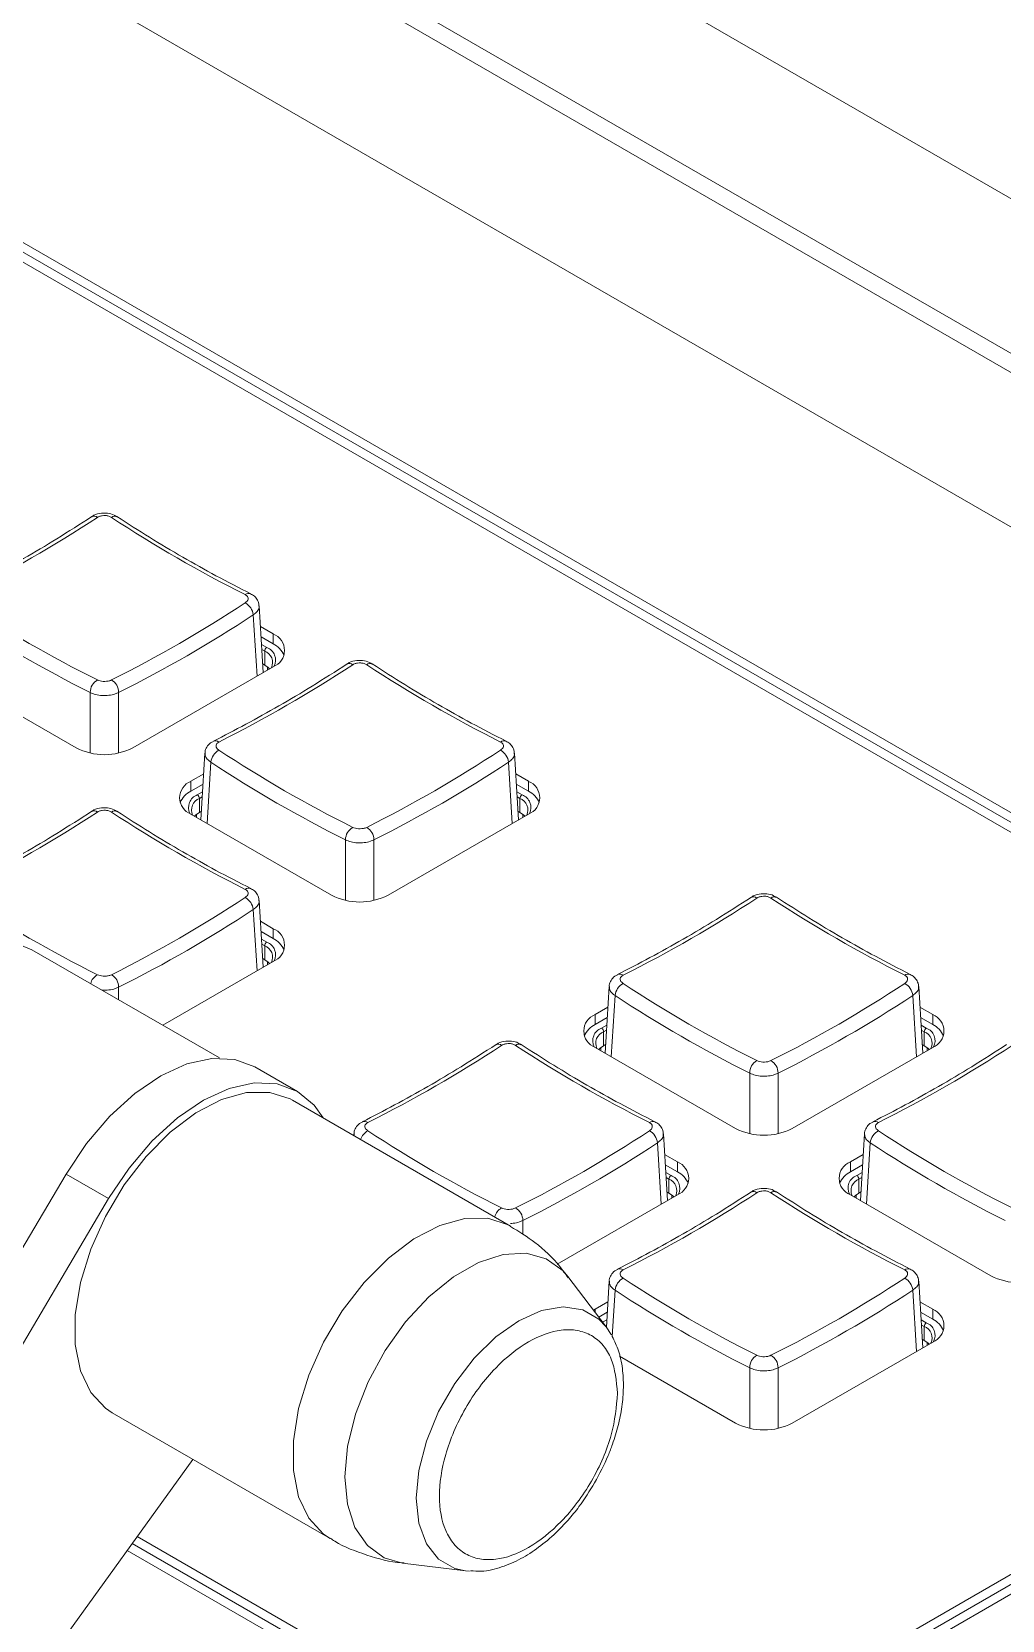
# Model space of a CAD drawing. Header units: millimetres. Extents: x 69 to 580, y 43 to 425.
# Drawn here: x 478.32 to 502.52, y 330.34 to 369.94 of the extents above; entities that cross this region are included whole.
import ezdxf

# ---------------------------------------------------------------- set-up
doc = ezdxf.new("R2010")
doc.units = ezdxf.units.MM

msp = doc.modelspace()

# ---------------------------------------------------------------- linework, layer by layer
at = {"color": 7, "linetype": 'Continuous', "lineweight": 15}
for p, q in [((416.5439, 415.535), (558.9552, 333.3227)), ((557.1971, 330.4798), (414.7858, 412.6921)), ((414.747, 412.243), (557.1583, 330.0307)), ((555.4002, 327.1878), (412.9889, 409.4001)), ((549.2342, 323.6282), (406.8229, 405.8405)), ((549.2342, 323.3832), (406.8229, 405.5955)), ((455.6309, 377.1744), (518.7579, 340.732)), ((484.0926, 353.9683), (483.9921, 355.6305)), ((484.3416, 354.9285), (484.0234, 355.1122)), ((484.3416, 354.6835), (484.3416, 354.9285)), ((484.3416, 354.6835), (484.0388, 354.8583)), ((484.1295, 354.1528), (484.1295, 354.4998)), ((475.927, 354.1121), (479.4272, 352.0915)), ((480.8414, 352.0915), (484.3416, 354.1121)), ((484.1295, 354.1528), (484.0797, 354.1815)), ((482.6405, 351.9567), (482.54, 350.2945)), ((490.4566, 350.2945), (490.356, 351.9566)), ((482.6092, 351.4383), (482.291, 351.2547)), ((490.7056, 351.2547), (490.3874, 351.4383)), ((482.291, 351.0097), (482.291, 351.2547)), ((482.5938, 351.1845), (482.291, 351.0097)), ((490.7056, 351.0097), (490.4027, 351.1845)), ((490.7056, 351.0097), (490.7056, 351.2547)), ((482.5031, 350.479), (482.5031, 350.826)), ((490.4934, 350.479), (490.4934, 350.826)), ((482.291, 350.4382), (485.7912, 348.4176)), ((482.5529, 350.5077), (482.5031, 350.479)), ((487.2054, 348.4176), (490.7056, 350.4382)), ((490.4934, 350.479), (490.4437, 350.5077)), ((484.0926, 346.6207), (483.9921, 348.2828)), ((484.3416, 347.5808), (484.0234, 347.7645)), ((484.3416, 347.3359), (484.0388, 347.5107)), ((484.3416, 347.3359), (484.3416, 347.5808)), ((483.0025, 344.357), (478.3263, 347.0565)), ((484.1295, 346.8051), (484.1295, 347.1522)), ((481.587, 345.1742), (484.3416, 346.7644)), ((484.1295, 346.8051), (484.0797, 346.8338)), ((492.7168, 346.1398), (492.6163, 344.4776)), ((500.5328, 344.4776), (500.4323, 346.1397)), ((492.6855, 345.6214), (492.3673, 345.4377)), ((492.3673, 345.1928), (492.3673, 345.4377)), ((500.7818, 345.4377), (500.4637, 345.6214)), ((500.7818, 345.1928), (500.7818, 345.4377)), ((492.6701, 345.3676), (492.3673, 345.1928)), ((492.5794, 344.662), (492.5794, 345.0091)), ((500.7818, 345.1928), (500.479, 345.3676)), ((500.5697, 344.662), (500.5697, 345.0091)), ((492.3673, 344.6213), (495.8675, 342.6007)), ((492.6292, 344.6908), (492.5794, 344.662)), ((497.2817, 342.6007), (500.7818, 344.6213)), ((500.5697, 344.662), (500.5199, 344.6908)), ((484.9486, 343.5222), (483.8879, 344.1345)), ((490.2603, 340.1672), (484.8236, 343.3057)), ((486.3529, 342.4659), (486.3503, 342.4243)), ((494.1689, 340.8038), (494.0684, 342.4659)), ((499.0808, 342.4659), (498.9802, 340.8038)), ((494.4179, 341.7639), (494.0997, 341.9476)), ((499.0494, 341.9476), (498.7312, 341.7639)), ((479.1792, 341.4626), (470.3882, 326.5783)), ((480.2398, 340.8503), (479.1792, 341.4626)), ((494.4179, 341.5189), (494.1151, 341.6938)), ((494.4179, 341.5189), (494.4179, 341.7639)), ((498.7312, 341.5189), (498.7312, 341.7639)), ((499.0341, 341.6938), (498.7312, 341.5189)), ((494.2058, 340.9882), (494.156, 341.0169)), ((494.2058, 340.9882), (494.2058, 341.3352)), ((498.9434, 340.9882), (498.9434, 341.3352)), ((498.9931, 341.0169), (498.9434, 340.9882)), ((480.2398, 340.8503), (472.5672, 327.8594)), ((491.4233, 339.2188), (494.4179, 340.9475)), ((518.7579, 340.732), (492.6592, 325.6655)), ((498.7312, 340.9475), (502.2314, 338.9269)), ((518.7579, 340.487), (492.6592, 325.4206)), ((493.0835, 325.4206), (519.1822, 340.487)), ((492.6457, 337.6495), (491.6904, 338.9072)), ((492.7168, 338.7921), (492.6475, 337.647)), ((500.5328, 337.1299), (500.4323, 338.7921)), ((492.6855, 338.2738), (492.3673, 338.0901)), ((500.7818, 338.0901), (500.4637, 338.2738)), ((492.3673, 338.0901), (492.3288, 338.0666)), ((492.6701, 338.0199), (492.4575, 337.8972)), ((500.7818, 337.8451), (500.479, 338.0199)), ((500.7818, 337.8451), (500.7818, 338.0901)), ((500.5697, 337.3144), (500.5697, 337.6614)), ((497.2817, 335.2531), (500.7818, 337.2737)), ((500.5697, 337.3144), (500.5199, 337.3431)), ((492.9775, 336.9214), (495.8675, 335.2531)), ((480.324, 335.5113), (485.7606, 332.3727)), ((478.6608, 329.2477), (482.3395, 334.3477)), ((492.6592, 325.6655), (480.9519, 332.424)), ((480.7025, 332.0782), (522.287, 308.0719)), ((492.6592, 325.4206), (480.8272, 332.2511)), ((487.5669, 331.7643), (489.1338, 331.5661)), ((489.2326, 331.5571), (489.1338, 331.5661))]:
    msp.add_line(p, q, dxfattribs=at)
at = {"color": 8, "linetype": 'Continuous', "lineweight": 15}
for p, q in [((483.9389, 353.8796), (483.8465, 355.408)), ((484.0503, 354.668), (484.1825, 354.5917)), ((484.1295, 354.4998), (484.058, 354.5411)), ((484.2002, 354.1051), (484.2002, 354.0304)), ((479.781, 351.9596), (479.781, 353.4689)), ((480.4877, 353.4689), (480.4877, 351.9596)), ((482.7861, 351.7341), (482.6937, 350.2058)), ((490.3029, 350.2058), (490.2104, 351.7341)), ((482.4501, 350.9178), (482.5823, 350.9942)), ((490.4143, 350.9942), (490.5465, 350.9178)), ((482.5746, 350.8673), (482.5031, 350.826)), ((490.4934, 350.826), (490.4219, 350.8673)), ((482.4324, 350.4312), (482.4324, 350.3566)), ((490.5642, 350.4312), (490.5642, 350.3566)), ((486.145, 348.2858), (486.145, 349.7951)), ((486.8516, 349.7951), (486.8516, 348.2858)), ((483.9389, 346.5319), (483.8465, 348.0603)), ((484.0503, 347.3203), (484.1825, 347.244)), ((484.1295, 347.1522), (484.058, 347.1934)), ((484.2002, 346.7574), (484.2002, 346.6828)), ((480.4877, 346.1213), (480.4877, 345.8088)), ((492.8624, 345.9172), (492.77, 344.3889)), ((500.3792, 344.3889), (500.2867, 345.9172)), ((492.5264, 345.1009), (492.6586, 345.1773)), ((492.6509, 345.0504), (492.5794, 345.0091)), ((500.4905, 345.1773), (500.6227, 345.1009)), ((500.5697, 345.0091), (500.4982, 345.0504)), ((492.5087, 344.6143), (492.5087, 344.5397)), ((500.6404, 344.6143), (500.6404, 344.5397)), ((496.2212, 342.4689), (496.2212, 343.9782)), ((496.9279, 343.9782), (496.9279, 342.4689)), ((486.3626, 342.4172), (486.3578, 342.4653)), ((494.0152, 340.715), (493.9228, 342.2434)), ((499.2264, 342.2434), (499.1339, 340.715)), ((494.1266, 341.5034), (494.2588, 341.4271)), ((498.8903, 341.4271), (499.0226, 341.5034)), ((494.2058, 341.3352), (494.1342, 341.3765)), ((499.0149, 341.3765), (498.9434, 341.3352)), ((494.2765, 340.9405), (494.2765, 340.8659)), ((498.8727, 340.9405), (498.8727, 340.8659)), ((490.5639, 340.3044), (490.5639, 339.9536)), ((492.8624, 338.5695), (492.7923, 337.4104)), ((500.3792, 337.0412), (500.2867, 338.5695)), ((492.3673, 338.016), (492.3673, 338.0901)), ((492.5545, 337.7695), (492.6586, 337.8296)), ((500.4905, 337.8296), (500.6227, 337.7533)), ((500.5697, 337.6614), (500.4982, 337.7027)), ((500.6404, 337.2667), (500.6404, 337.192)), ((496.2212, 335.1212), (496.2212, 336.6305)), ((496.9279, 336.6305), (496.9279, 335.1212))]:
    msp.add_line(p, q, dxfattribs=at)
at = {"color": 7, "linetype": 'Continuous', "lineweight": 15, "flags": 128}
for points in [[(484.2502, 354.0593), (484.2165, 354.0916), (484.1295, 354.1528)], [(482.5031, 350.479), (482.4161, 350.4177), (482.3824, 350.3855)], [(490.6142, 350.3855), (490.5805, 350.4177), (490.4934, 350.479)], [(484.2502, 346.7116), (484.2165, 346.7439), (484.1295, 346.8051)], [(492.5794, 344.662), (492.4924, 344.6008), (492.4587, 344.5686)], [(500.6904, 344.5686), (500.6568, 344.6008), (500.5697, 344.662)], [(483.8879, 344.1345), (483.8849, 344.1362), (483.3819, 344.3224), (482.8086, 344.3471), (482.1868, 344.2094), (481.5397, 343.9146), (480.8915, 343.4735), (480.2667, 342.9029), (479.6887, 342.2241), (479.1792, 341.4626)], [(484.8236, 343.3057), (484.7661, 343.3373), (484.2569, 343.4984), (483.6789, 343.4922), (483.0556, 343.3187), (482.4126, 342.9852), (481.7762, 342.5052), (481.1725, 341.8984), (480.6261, 341.1897), (480.1594, 340.4081), (479.7916, 339.5856), (479.5377, 338.7558), (479.4081, 337.9527), (479.4081, 337.2093), (479.5377, 336.5558), (479.7916, 336.0192), (480.1594, 335.6213), (480.324, 335.5113)], [(485.584, 342.8667), (485.3597, 343.1833), (484.9456, 343.5239), (484.4425, 343.7101), (483.8693, 343.7348), (483.2474, 343.5971), (482.6003, 343.3022), (481.9522, 342.8612), (481.3274, 342.2906), (480.7494, 341.6118), (480.2398, 340.8503)], [(494.3265, 340.8947), (494.2928, 340.927), (494.2058, 340.9882)], [(498.9434, 340.9882), (498.8563, 340.927), (498.8226, 340.8947)], [(492.6457, 337.6495), (492.7661, 337.4632), (492.7709, 337.4545)], [(500.6904, 337.2209), (500.6568, 337.2531), (500.5697, 337.3144)]]:
    msp.add_lwpolyline(points, dxfattribs=at)
at = {"color": 8, "linetype": 'Continuous', "lineweight": 15, "flags": 128}
for points in [[(478.3263, 347.0565), (477.9295, 347.2161), (477.3709, 347.2632), (476.7592, 347.1423), (476.1196, 346.8583), (475.4783, 346.4229), (474.8614, 345.8539)], [(485.7611, 332.3725), (485.5961, 332.4828), (485.2283, 332.8806), (484.9744, 333.4173), (484.8448, 334.0707), (484.8448, 334.8142), (484.9744, 335.6173), (485.2283, 336.4471), (485.5961, 337.2696), (486.0627, 338.0512), (486.6091, 338.7599), (487.2129, 339.3667), (487.8493, 339.8466), (488.4923, 340.1802), (489.1156, 340.3536), (489.6936, 340.3599), (490.2027, 340.1987), (490.2611, 340.1667)], [(487.5669, 331.7643), (487.1077, 331.8966), (486.6907, 332.1971), (486.3802, 332.6473), (486.1899, 333.2276), (486.128, 333.9127), (486.1972, 334.6726), (486.3946, 335.4741), (486.7114, 336.2822), (487.1338, 337.0615), (487.6435, 337.7781), (488.218, 338.4005), (488.8323, 338.9016), (489.4596, 339.2594), (490.0724, 339.4585), (490.644, 339.4899), (491.1493, 339.3524), (491.5663, 339.052), (491.6904, 338.9072)], [(489.1338, 331.5661), (488.8705, 331.6268), (488.4658, 331.8604), (488.1614, 332.2442), (487.9724, 332.7588), (487.9083, 333.3785), (487.9724, 334.0721), (488.1614, 334.8049), (488.4658, 335.5402), (488.8705, 336.241), (489.355, 336.8723), (489.8951, 337.4024), (490.4638, 337.8046), (491.0324, 338.0589), (491.5725, 338.1525), (492.0571, 338.0806), (492.4617, 337.847), (492.6457, 337.6495)]]:
    msp.add_lwpolyline(points, dxfattribs=at)
at = {"color": 7, "linetype": 'Continuous', "lineweight": 15}
for centre, radius, start, end in [((461.2404, 386.4082), 34.1591, 296.76607, 303.22856), ((499.0281, 386.408), 34.1589, 236.77142, 243.23396), ((494.191, 382.2859), 31.86, 236.53799, 243.46739), ((466.0776, 382.2859), 31.86, 296.53262, 303.46201), ((483.4446, 355.354), 0.4055, 7.65016, 60.4213), ((494.1147, 382.177), 32.0875, 236.53798, 243.46739), ((466.1543, 382.1764), 32.0868, 296.53254, 303.46209), ((484.1867, 354.5203), 0.4366, 290.78345, 69.21636), ((484.2446, 354.4946), 0.1153, 122.6058, 177.39358), ((484.0237, 354.2151), 0.3037, 335.19275, 69.62063), ((484.0749, 354.1609), 0.5868, 23.81696, 62.96819), ((467.6046, 382.734), 34.1586, 296.76602, 303.22861), ((505.3921, 382.7341), 34.1588, 236.77142, 243.23396), ((480.1408, 353.4709), 0.3598, 120.36494, 180.316), ((480.1279, 353.4709), 0.3598, 359.684, 59.63506), ((480.1343, 353.4562), 1.537, 242.60968, 297.39032), ((483.188, 351.6801), 0.4055, 119.57823, 172.34983), ((500.4786, 378.5031), 32.0875, 236.53798, 243.46739), ((500.555, 378.612), 31.86, 236.53799, 243.46739), ((472.4416, 378.6121), 31.86, 296.53262, 303.46201), ((472.5182, 378.5026), 32.0868, 296.53254, 303.46209), ((489.8085, 351.6801), 0.4055, 7.65003, 60.42143), ((482.4459, 350.8464), 0.4366, 110.7832, 249.21661), ((482.5577, 350.487), 0.5868, 117.03113, 156.18285), ((482.388, 350.8207), 0.1153, 2.60586, 57.39394), ((490.6086, 350.8207), 0.1153, 122.6058, 177.39358), ((490.5506, 350.8464), 0.4366, 290.78325, 69.21657), ((490.4389, 350.487), 0.5868, 23.81696, 62.96819), ((482.6089, 350.5413), 0.3037, 110.38082, 204.8058), ((490.3877, 350.5413), 0.3037, 335.19275, 69.62063), ((461.2407, 379.0601), 34.1586, 296.76601, 303.22861), ((479.8738, 350.3901), 0.1288, 48.62691, 113.97096), ((499.028, 379.0601), 34.1586, 236.77139, 243.23399), ((486.5048, 349.7971), 0.3598, 120.36532, 180.31561), ((486.4918, 349.7971), 0.3598, 359.68384, 59.63522), ((494.191, 374.9382), 31.86, 236.53799, 243.46739), ((466.0777, 374.9382), 31.86, 296.53261, 303.46201), ((483.4446, 348.0063), 0.4055, 7.65085, 60.42158), ((486.4983, 349.7823), 1.537, 242.60957, 297.39043), ((477.681, 376.9168), 34.1583, 296.76599, 303.22863), ((515.4684, 376.9172), 34.1588, 236.77142, 243.23396), ((466.1543, 374.8288), 32.0869, 296.53254, 303.46209), ((484.1867, 347.1726), 0.4366, 290.78328, 69.21672), ((484.2446, 347.1469), 0.1153, 122.60519, 177.3942), ((484.0237, 346.8675), 0.3037, 335.19369, 69.61969), ((484.0749, 346.8132), 0.5868, 23.81724, 62.96834), ((480.1279, 346.1233), 0.3598, 359.68384, 59.63522), ((493.2643, 345.8632), 0.4055, 119.57775, 172.34982), ((510.6312, 372.7951), 31.86, 236.53799, 243.46739), ((482.518, 372.795), 31.8598, 296.53259, 303.46203), ((499.8848, 345.8632), 0.4055, 7.64976, 60.4217), ((510.5549, 372.6862), 32.0875, 236.53798, 243.46739), ((482.5948, 372.6851), 32.0862, 296.53247, 303.46216), ((492.5222, 345.0295), 0.4366, 110.78306, 249.21676), ((500.6269, 345.0295), 0.4366, 290.78341, 69.21659), ((492.6339, 344.6701), 0.5868, 117.03065, 156.18333), ((492.6852, 344.7244), 0.3037, 110.38176, 204.80486), ((492.4643, 345.0038), 0.1153, 2.60455, 57.39443), ((500.6849, 345.0038), 0.1153, 122.6058, 177.39358), ((500.464, 344.7244), 0.3037, 335.19198, 69.62139), ((500.5152, 344.6701), 0.5868, 23.81718, 62.9681), ((471.3171, 373.2429), 34.1583, 296.76599, 303.22863), ((509.1043, 373.2432), 34.1586, 236.77139, 243.23399), ((484.045, 373.243), 34.1583, 296.76599, 303.22863), ((496.581, 343.9802), 0.3598, 120.36484, 180.31562), ((496.5681, 343.9802), 0.3598, 359.68355, 59.63552), ((496.5746, 343.9654), 1.537, 242.60957, 297.39037), ((504.2673, 369.1213), 31.86, 236.53799, 243.46739), ((476.1541, 369.1211), 31.8597, 296.53259, 303.46204), ((476.2309, 369.0113), 32.0862, 296.53247, 303.46215), ((493.5208, 342.1894), 0.4055, 7.65058, 60.42185), ((499.6283, 342.1894), 0.4055, 119.57854, 172.34904), ((516.9189, 369.0124), 32.0875, 236.53799, 243.46739), ((516.9952, 369.1213), 31.86, 236.53799, 243.46739), ((494.3209, 341.33), 0.1153, 122.60519, 177.3942), ((494.263, 341.3557), 0.4366, 290.78345, 69.21674), ((494.1512, 340.9963), 0.5868, 23.81746, 62.96825), ((498.8862, 341.3557), 0.4366, 110.78322, 249.2166), ((498.9979, 340.9963), 0.5868, 117.03162, 156.18237), ((498.8282, 341.33), 0.1153, 2.60347, 57.3955), ((494.1, 341.0506), 0.3037, 335.19292, 69.62045), ((496.314, 340.8994), 0.1288, 48.62676, 113.97203), ((499.0491, 341.0505), 0.3037, 110.38118, 204.80621), ((477.681, 369.5691), 34.1583, 296.76599, 303.22863), ((515.4682, 369.5693), 34.1586, 236.77139, 243.23399), ((490.2041, 340.3064), 0.3598, 359.68355, 59.63552), ((493.2643, 338.5155), 0.4055, 119.57854, 172.34904), ((510.6312, 365.4475), 31.86, 236.53799, 243.46739), ((482.518, 365.4473), 31.8597, 296.53259, 303.46204), ((499.8848, 338.5155), 0.4055, 7.65157, 60.42128), ((502.9385, 340.2916), 1.537, 242.6097, 297.39036), ((510.5546, 365.3381), 32.0869, 236.53792, 243.46746), ((482.5942, 365.3386), 32.0875, 296.53261, 303.46202), ((500.6269, 337.6819), 0.4366, 290.78341, 69.21641), ((500.6849, 337.6562), 0.1153, 122.60519, 177.3942), ((500.464, 337.3767), 0.3037, 335.19287, 69.62003), ((500.5152, 337.3224), 0.5868, 23.81744, 62.96801), ((496.581, 336.6325), 0.3598, 120.36423, 180.3172), ((496.5681, 336.6325), 0.3598, 359.68464, 59.63491), ((496.5746, 336.6178), 1.537, 242.6097, 297.39036)]:
    msp.add_arc(centre, radius, start, end, dxfattribs=at)
at = {"color": 8, "linetype": 'Continuous', "lineweight": 15}
for centre, radius, start, end in [((479.8738, 357.7378), 0.1288, 48.62823, 113.97043), ((480.394, 357.7431), 0.1243, 64.67635, 132.70958), ((483.7305, 355.808), 0.1326, 67.22734, 130.28619), ((484.0661, 354.2774), 0.3351, 333.16289, 69.6784), ((486.2378, 354.064), 0.1288, 48.62838, 113.97027), ((486.758, 354.0693), 0.1243, 64.67659, 132.70974), ((482.9015, 352.1303), 0.136, 50.57207, 111.9415), ((490.0945, 352.1342), 0.1326, 67.22734, 130.28619), ((482.5665, 350.6036), 0.3351, 110.32142, 206.83729), ((490.4301, 350.6036), 0.3351, 333.1628, 69.67849), ((480.394, 350.3954), 0.1243, 64.68, 132.70678), ((483.7305, 348.4603), 0.1326, 67.22817, 130.28536), ((496.314, 348.2471), 0.1288, 48.62858, 113.97007), ((496.8343, 348.2524), 0.1243, 64.67551, 132.71082), ((484.0661, 346.9298), 0.3351, 333.1626, 69.67835), ((480.1337, 346.1294), 0.3509, 119.86845, 166.68011), ((492.9778, 346.3134), 0.136, 50.57226, 111.9413), ((500.1707, 346.3173), 0.1326, 67.22637, 130.28716), ((492.6428, 344.7867), 0.3351, 110.32124, 206.83746), ((500.5064, 344.7867), 0.3351, 333.16258, 69.67872), ((489.9501, 344.5732), 0.1288, 48.62711, 113.97076), ((490.4703, 344.5785), 0.1243, 64.67892, 132.70786), ((486.6138, 342.6396), 0.136, 50.57226, 111.9413), ((493.8068, 342.6434), 0.1326, 67.2272, 130.28633), ((499.3417, 342.6395), 0.136, 50.58502, 111.92854), ((486.9, 342.1894), 0.4053, 119.53184, 160.14103), ((494.1424, 341.1128), 0.3351, 333.16238, 69.67857), ((499.0067, 341.1128), 0.3351, 110.32124, 206.83746), ((496.8343, 340.9047), 0.1243, 64.67892, 132.70786), ((490.2099, 340.3125), 0.3509, 119.86783, 166.68073), ((492.9778, 338.9657), 0.136, 50.58502, 111.92854), ((500.1707, 338.9696), 0.1326, 67.2272, 130.28633), ((500.5064, 337.439), 0.3351, 333.16232, 69.67819)]:
    msp.add_arc(centre, radius, start, end, dxfattribs=at)
at = {"color": 7, "linetype": 'Continuous', "lineweight": 15}
for points, knots in [([(479.8211, 357.8552), (479.5305, 357.6692), (478.6875, 357.1295), (477.5739, 356.4884), (476.7555, 356.0682), (476.4867, 355.9302)], [0, 0, 0, 0, 0.26102189, 0.75734057, 1, 1, 1, 1]), ([(480.4428, 357.8495), (480.4208, 357.8655), (480.3537, 357.9147), (480.2017, 357.948), (480.0124, 357.939), (479.8744, 357.9024), (479.8246, 357.8561), (479.822, 357.8537)], [0, 0, 0, 0, 0.1275089, 0.3902937, 0.6779242, 0.9837454, 1, 1, 1, 1]), ([(480.3097, 357.8344), (480.2881, 357.846), (480.2447, 357.8693), (480.1619, 357.8838), (480.0777, 357.8806), (480.0074, 357.8622), (479.9727, 357.8423), (479.9589, 357.8344)], [0, 0, 0, 0, 0.214771, 0.4295451, 0.644199, 0.8587951, 1, 1, 1, 1]), ([(483.782, 355.9302), (483.4929, 356.0788), (482.6541, 356.5101), (481.5404, 357.1548), (480.7177, 357.682), (480.4476, 357.8552)], [0, 0, 0, 0, 0.2609573, 0.7573225, 1, 1, 1, 1]), ([(483.6447, 355.7066), (483.6625, 355.7205), (483.6979, 355.7483), (483.7201, 355.7979), (483.7153, 355.8461), (483.6871, 355.8845), (483.6568, 355.9022), (483.6447, 355.9092)], [0, 0, 0, 0, 0.2147693, 0.4295476, 0.6441931, 0.8587954, 1, 1, 1, 1]), ([(483.9864, 355.6301), (483.9851, 355.6577), (483.9815, 355.728), (483.9213, 355.8252), (483.8498, 355.8971), (483.7956, 355.9195), (483.7795, 355.9261)], [0, 0, 0, 0, 0.213374, 0.5451806, 0.8654334, 1, 1, 1, 1]), ([(486.185, 354.1814), (485.8945, 353.9953), (485.0514, 353.4556), (483.9379, 352.8145), (483.1194, 352.3944), (482.8507, 352.2564)], [0, 0, 0, 0, 0.2610219, 0.7573406, 1, 1, 1, 1]), ([(486.8067, 354.1757), (486.7848, 354.1917), (486.7177, 354.2409), (486.5656, 354.2741), (486.3764, 354.2651), (486.2384, 354.2285), (486.1885, 354.1822), (486.186, 354.1799)], [0, 0, 0, 0, 0.1275077, 0.3902927, 0.6779244, 0.9837453, 1, 1, 1, 1]), ([(486.6737, 354.1606), (486.652, 354.1722), (486.6087, 354.1954), (486.5259, 354.21), (486.4417, 354.2068), (486.3714, 354.1883), (486.3367, 354.1685), (486.3229, 354.1606)], [0, 0, 0, 0, 0.2147728, 0.4295465, 0.6441983, 0.8587957, 1, 1, 1, 1]), ([(490.1459, 352.2564), (489.8569, 352.405), (489.018, 352.8363), (487.9043, 353.4809), (487.0817, 354.0082), (486.8116, 354.1814)], [0, 0, 0, 0, 0.2609573, 0.7573227, 1, 1, 1, 1]), ([(479.9589, 353.7814), (479.9806, 353.7726), (480.0239, 353.7549), (480.1067, 353.7438), (480.1909, 353.7462), (480.2612, 353.7603), (480.296, 353.7754), (480.3097, 353.7814)], [0, 0, 0, 0, 0.2147689, 0.4295468, 0.6441951, 0.8587951, 1, 1, 1, 1]), ([(480.4877, 353.4689), (480.4599, 353.4564), (480.39, 353.4247), (480.2483, 353.3953), (480.0788, 353.3902), (479.9119, 353.4134), (479.8246, 353.4504), (479.781, 353.4689)], [0, 0, 0, 0, 0.1411813, 0.3557845, 0.5704624, 0.7852561, 1, 1, 1, 1]), ([(482.8545, 352.2501), (482.8281, 352.2385), (482.7593, 352.2082), (482.6858, 352.1152), (482.6401, 352.0207), (482.6446, 351.9669), (482.6456, 351.9561)], [0, 0, 0, 0, 0.2224768, 0.5800394, 0.9155782, 1, 1, 1, 1]), ([(482.9879, 352.2353), (482.9702, 352.2242), (482.9347, 352.202), (482.9125, 352.1559), (482.9174, 352.1069), (482.9455, 352.0641), (482.9758, 352.0417), (482.9879, 352.0328)], [0, 0, 0, 0, 0.21476794, 0.42954376, 0.64419504, 0.85879046, 1, 1, 1, 1]), ([(490.0087, 352.0328), (490.0264, 352.0467), (490.0618, 352.0745), (490.0841, 352.124), (490.0792, 352.1723), (490.051, 352.2106), (490.0207, 352.2283), (490.0087, 352.2353)], [0, 0, 0, 0, 0.2147681, 0.4295483, 0.6441934, 0.8587909, 1, 1, 1, 1]), ([(490.3504, 351.9563), (490.349, 351.9838), (490.3455, 352.0542), (490.2853, 352.1513), (490.2137, 352.2233), (490.1595, 352.2457), (490.1435, 352.2523)], [0, 0, 0, 0, 0.213374, 0.5451806, 0.8654334, 1, 1, 1, 1]), ([(480.4428, 350.5018), (480.4208, 350.5179), (480.3537, 350.567), (480.2017, 350.6003), (480.0124, 350.5913), (479.8744, 350.5547), (479.8246, 350.5084), (479.822, 350.506)], [0, 0, 0, 0, 0.1275073, 0.3902938, 0.6779216, 0.9837479, 1, 1, 1, 1]), ([(480.3097, 350.4868), (480.2881, 350.4984), (480.2447, 350.5216), (480.1619, 350.5361), (480.0777, 350.533), (480.0074, 350.5145), (479.9727, 350.4946), (479.9589, 350.4868)], [0, 0, 0, 0, 0.21477206, 0.42954728, 0.64419475, 0.8587914, 1, 1, 1, 1]), ([(479.8211, 350.5075), (479.5305, 350.3215), (478.6875, 349.7818), (477.5739, 349.1407), (476.7555, 348.7205), (476.4867, 348.5826)], [0, 0, 0, 0, 0.261022, 0.7573405, 1, 1, 1, 1]), ([(483.782, 348.5826), (483.4929, 348.7312), (482.6541, 349.1625), (481.5404, 349.8071), (480.7177, 350.3344), (480.4476, 350.5075)], [0, 0, 0, 0, 0.2609573, 0.7573227, 1, 1, 1, 1]), ([(486.8516, 349.7951), (486.8239, 349.7825), (486.7539, 349.7509), (486.6123, 349.7214), (486.4427, 349.7164), (486.2759, 349.7396), (486.1886, 349.7766), (486.145, 349.7951)], [0, 0, 0, 0, 0.1411813, 0.3557845, 0.5704624, 0.7852561, 1, 1, 1, 1]), ([(486.3229, 350.1076), (486.3445, 350.0987), (486.3879, 350.081), (486.4707, 350.0699), (486.5549, 350.0724), (486.6252, 350.0864), (486.6599, 350.1016), (486.6737, 350.1076)], [0, 0, 0, 0, 0.2147735, 0.4295471, 0.6441953, 0.8587952, 1, 1, 1, 1]), ([(483.6447, 348.359), (483.6625, 348.3729), (483.6979, 348.4007), (483.7201, 348.4502), (483.7153, 348.4984), (483.6871, 348.5368), (483.6568, 348.5545), (483.6447, 348.5615)], [0, 0, 0, 0, 0.2147718, 0.4295467, 0.6441971, 0.8587916, 1, 1, 1, 1]), ([(483.9864, 348.2825), (483.9851, 348.31), (483.9815, 348.3803), (483.9213, 348.4775), (483.8498, 348.5494), (483.7956, 348.5718), (483.7795, 348.5785)], [0, 0, 0, 0, 0.2133718, 0.5451794, 0.8654322, 1, 1, 1, 1]), ([(496.2613, 348.3644), (495.9707, 348.1784), (495.1277, 347.6387), (494.0142, 346.9976), (493.1957, 346.5775), (492.9269, 346.4395)], [0, 0, 0, 0, 0.2610219, 0.7573406, 1, 1, 1, 1]), ([(496.883, 348.3587), (496.8611, 348.3748), (496.7939, 348.424), (496.6419, 348.4572), (496.4527, 348.4482), (496.3146, 348.4116), (496.2648, 348.3653), (496.2623, 348.363)], [0, 0, 0, 0, 0.1275075, 0.3902945, 0.6779258, 0.9837452, 1, 1, 1, 1]), ([(496.75, 348.3437), (496.7283, 348.3553), (496.685, 348.3785), (496.6021, 348.3931), (496.518, 348.3899), (496.4476, 348.3714), (496.4129, 348.3516), (496.3991, 348.3437)], [0, 0, 0, 0, 0.2147767, 0.4295454, 0.6441996, 0.8587962, 1, 1, 1, 1]), ([(500.2222, 346.4395), (499.9331, 346.5881), (499.0943, 347.0194), (497.9806, 347.664), (497.158, 348.1913), (496.8878, 348.3644)], [0, 0, 0, 0, 0.2609574, 0.7573226, 1, 1, 1, 1]), ([(479.9589, 346.4337), (479.9806, 346.4249), (480.0239, 346.4072), (480.1067, 346.3961), (480.1909, 346.3985), (480.2612, 346.4126), (480.296, 346.4277), (480.3097, 346.4337)], [0, 0, 0, 0, 0.2147735, 0.4295471, 0.6441953, 0.8587952, 1, 1, 1, 1]), ([(492.9308, 346.4332), (492.9044, 346.4216), (492.8356, 346.3913), (492.762, 346.2983), (492.7163, 346.2038), (492.7209, 346.15), (492.7218, 346.1392)], [0, 0, 0, 0, 0.2224762, 0.5800378, 0.9155756, 1, 1, 1, 1]), ([(493.0641, 346.4184), (493.0464, 346.4073), (493.011, 346.3851), (492.9888, 346.339), (492.9936, 346.29), (493.0218, 346.2472), (493.0521, 346.2248), (493.0641, 346.2159)], [0, 0, 0, 0, 0.2147672, 0.4295446, 0.6441915, 0.8587862, 1, 1, 1, 1]), ([(500.085, 346.2159), (500.1027, 346.2298), (500.1381, 346.2576), (500.1603, 346.3071), (500.1555, 346.3554), (500.1273, 346.3937), (500.097, 346.4114), (500.085, 346.4184)], [0, 0, 0, 0, 0.21476889, 0.42954752, 0.64419694, 0.85879514, 1, 1, 1, 1]), ([(500.4267, 346.1394), (500.4253, 346.1669), (500.4218, 346.2373), (500.3616, 346.3344), (500.29, 346.4064), (500.2358, 346.4288), (500.2198, 346.4354)], [0, 0, 0, 0, 0.2133707, 0.5451769, 0.8654335, 1, 1, 1, 1]), ([(489.8973, 344.6906), (489.6068, 344.5046), (488.7637, 343.9649), (487.6502, 343.3238), (486.8317, 342.9036), (486.563, 342.7657)], [0, 0, 0, 0, 0.261022, 0.7573405, 1, 1, 1, 1]), ([(490.519, 344.6849), (490.4971, 344.701), (490.43, 344.7501), (490.2779, 344.7834), (490.0887, 344.7744), (489.9507, 344.7378), (489.9008, 344.6915), (489.8983, 344.6891)], [0, 0, 0, 0, 0.1275071, 0.3902956, 0.677923, 0.9837478, 1, 1, 1, 1]), ([(490.386, 344.6699), (490.3643, 344.6815), (490.321, 344.7047), (490.2382, 344.7192), (490.154, 344.7161), (490.0837, 344.6976), (490.049, 344.6777), (490.0352, 344.6699)], [0, 0, 0, 0, 0.214776, 0.4295462, 0.6441961, 0.8587919, 1, 1, 1, 1]), ([(493.8582, 342.7657), (493.5692, 342.9143), (492.7303, 343.3455), (491.6166, 343.9902), (490.794, 344.5175), (490.5239, 344.6906)], [0, 0, 0, 0, 0.2609574, 0.7573226, 1, 1, 1, 1]), ([(502.6253, 344.6906), (502.3347, 344.5046), (501.4917, 343.9649), (500.3781, 343.3238), (499.5597, 342.9036), (499.2909, 342.7657)], [0, 0, 0, 0, 0.2610219, 0.7573406, 1, 1, 1, 1]), ([(496.3991, 344.2906), (496.4208, 344.2818), (496.4642, 344.2641), (496.547, 344.253), (496.6312, 344.2555), (496.7015, 344.2695), (496.7362, 344.2846), (496.75, 344.2906)], [0, 0, 0, 0, 0.2147693, 0.4295476, 0.6441931, 0.8587954, 1, 1, 1, 1]), ([(496.9279, 343.9782), (496.9001, 343.9656), (496.8302, 343.934), (496.6886, 343.9045), (496.519, 343.8995), (496.3522, 343.9227), (496.2649, 343.9597), (496.2212, 343.9782)], [0, 0, 0, 0, 0.14118125, 0.35578435, 0.57046054, 0.78525617, 1, 1, 1, 1]), ([(486.5668, 342.7594), (486.5404, 342.7477), (486.4716, 342.7174), (486.3981, 342.6244), (486.3524, 342.5299), (486.3569, 342.4762), (486.3579, 342.4653)], [0, 0, 0, 0, 0.222477, 0.5800399, 0.9155753, 1, 1, 1, 1]), ([(486.7002, 342.7446), (486.6825, 342.7335), (486.6471, 342.7112), (486.6248, 342.6651), (486.6297, 342.6162), (486.6579, 342.5734), (486.6882, 342.551), (486.7002, 342.5421)], [0, 0, 0, 0, 0.214767, 0.4295484, 0.6441919, 0.8587863, 1, 1, 1, 1]), ([(493.721, 342.5421), (493.7387, 342.556), (493.7741, 342.5837), (493.7964, 342.6333), (493.7915, 342.6815), (493.7633, 342.7199), (493.733, 342.7376), (493.721, 342.7446)], [0, 0, 0, 0, 0.2147725, 0.4295459, 0.6442006, 0.8587959, 1, 1, 1, 1]), ([(494.0627, 342.4656), (494.0613, 342.4931), (494.0578, 342.5634), (493.9976, 342.6606), (493.9261, 342.7325), (493.8718, 342.7549), (493.8558, 342.7616)], [0, 0, 0, 0, 0.2133685, 0.5451757, 0.8654323, 1, 1, 1, 1]), ([(499.2947, 342.7594), (499.2684, 342.7477), (499.1996, 342.7174), (499.126, 342.6244), (499.0803, 342.5299), (499.0849, 342.4762), (499.0858, 342.4653)], [0, 0, 0, 0, 0.2224762, 0.5800378, 0.9155756, 1, 1, 1, 1]), ([(499.4281, 342.7446), (499.4104, 342.7335), (499.375, 342.7112), (499.3528, 342.6651), (499.3576, 342.6162), (499.3858, 342.5734), (499.4161, 342.551), (499.4281, 342.5421)], [0, 0, 0, 0, 0.2147696, 0.4295431, 0.6441909, 0.8587952, 1, 1, 1, 1]), ([(496.2613, 341.0168), (495.9707, 340.8308), (495.1277, 340.2911), (494.0142, 339.65), (493.1957, 339.2298), (492.9269, 339.0918)], [0, 0, 0, 0, 0.261022, 0.7573405, 1, 1, 1, 1]), ([(496.883, 341.0111), (496.8611, 341.0271), (496.7939, 341.0763), (496.6419, 341.1096), (496.4527, 341.1005), (496.3146, 341.064), (496.2648, 341.0176), (496.2623, 341.0153)], [0, 0, 0, 0, 0.1275071, 0.3902956, 0.677923, 0.9837478, 1, 1, 1, 1]), ([(496.75, 340.996), (496.7283, 341.0076), (496.685, 341.0308), (496.6021, 341.0454), (496.518, 341.0422), (496.4476, 341.0238), (496.4129, 341.0039), (496.3991, 340.996)], [0, 0, 0, 0, 0.2147673, 0.4295467, 0.6441974, 0.8587903, 1, 1, 1, 1]), ([(500.2222, 339.0918), (499.9331, 339.2404), (499.0943, 339.6717), (497.9806, 340.3163), (497.158, 340.8436), (496.8878, 341.0168)], [0, 0, 0, 0, 0.260958, 0.7573228, 1, 1, 1, 1]), ([(490.0352, 340.6168), (490.0569, 340.608), (490.1002, 340.5903), (490.183, 340.5792), (490.2672, 340.5816), (490.3375, 340.5957), (490.3722, 340.6108), (490.386, 340.6168)], [0, 0, 0, 0, 0.2147693, 0.4295476, 0.6441931, 0.8587954, 1, 1, 1, 1]), ([(491.6916, 338.8759), (491.6246, 338.972), (491.3945, 339.302), (490.9147, 339.7483), (490.4654, 340.0278), (490.2581, 340.1567)], [0, 0, 0, 0, 0.181187, 0.6224345, 1, 1, 1, 1]), ([(492.9308, 339.0855), (492.9044, 339.0739), (492.8356, 339.0436), (492.762, 338.9506), (492.7163, 338.8561), (492.7209, 338.8023), (492.7218, 338.7915)], [0, 0, 0, 0, 0.222477, 0.5800399, 0.9155753, 1, 1, 1, 1]), ([(493.0641, 339.0708), (493.0464, 339.0596), (493.011, 339.0374), (492.9888, 338.9913), (492.9936, 338.9423), (493.0218, 338.8995), (493.0521, 338.8771), (493.0641, 338.8682)], [0, 0, 0, 0, 0.2147694, 0.4295469, 0.64419123, 0.85879534, 1, 1, 1, 1]), ([(500.085, 338.8682), (500.1027, 338.8821), (500.1381, 338.9099), (500.1603, 338.9595), (500.1555, 339.0077), (500.1273, 339.0461), (500.097, 339.0637), (500.085, 339.0708)], [0, 0, 0, 0, 0.2147725, 0.4295459, 0.6442006, 0.8587959, 1, 1, 1, 1]), ([(500.4267, 338.7917), (500.4253, 338.8193), (500.4218, 338.8896), (500.3616, 338.9868), (500.29, 339.0587), (500.2358, 339.0811), (500.2198, 339.0877)], [0, 0, 0, 0, 0.2133685, 0.5451757, 0.8654323, 1, 1, 1, 1]), ([(492.9256, 335.9957), (492.8959, 335.6561), (492.8503, 335.1337), (492.5735, 334.3769), (492.2869, 333.8014), (491.9313, 333.263), (491.4144, 332.655), (490.7055, 332.0886), (489.9967, 331.8366), (489.4797, 331.8478), (489.1245, 331.9757), (488.8361, 332.2194), (488.568, 332.6616), (488.4318, 333.4016), (488.568, 334.2987), (488.8361, 335.0505), (489.1245, 335.6271), (489.4797, 336.1652), (489.9967, 336.7733), (490.7055, 337.3397), (491.4144, 337.5917), (491.9313, 337.5804), (492.2869, 337.4528), (492.5735, 337.208), (492.8503, 336.7708), (492.8959, 336.3011), (492.9256, 335.9957)], [0, 0, 0, 0, 0.0598641, 0.0920901, 0.125, 0.1579098, 0.1901358, 0.25, 0.3098642, 0.3420901, 0.375, 0.4079098, 0.4401358, 0.4999999, 0.5598642, 0.5920901, 0.625, 0.6579098, 0.6901358, 0.75, 0.8098642, 0.8420901, 0.875, 0.9079098, 0.9401358, 1, 1, 1, 1]), ([(492.3549, 333.762), (492.4745, 333.987), (492.6424, 334.3031), (492.8255, 334.7855), (492.9496, 335.1944), (493.0432, 335.6709), (493.0827, 336.1501), (493.0559, 336.6204), (492.9683, 337.0523), (492.848, 337.2971), (492.7915, 337.4121)], [0, 0, 0, 0, 0.1776927, 0.2496271, 0.367676, 0.4880543, 0.6153742, 0.7465747, 0.8809553, 1, 1, 1, 1]), ([(496.3991, 336.943), (496.4208, 336.9341), (496.4642, 336.9165), (496.547, 336.9054), (496.6312, 336.9078), (496.7015, 336.9218), (496.7362, 336.937), (496.75, 336.943)], [0, 0, 0, 0, 0.2147688, 0.4295465, 0.6441977, 0.8587958, 1, 1, 1, 1]), ([(496.9279, 336.6305), (496.9001, 336.618), (496.8302, 336.5863), (496.6886, 336.5569), (496.519, 336.5518), (496.3522, 336.575), (496.2649, 336.612), (496.2212, 336.6305)], [0, 0, 0, 0, 0.1411845, 0.3557842, 0.5704641, 0.7852603, 1, 1, 1, 1]), ([(489.2578, 331.5711), (489.3493, 331.5637), (489.6037, 331.5431), (490.0313, 331.6494), (490.5092, 331.8534), (490.9644, 332.1458), (491.3573, 332.4775), (491.6914, 332.827), (492.026, 333.234), (492.2294, 333.5605), (492.3549, 333.762)], [0, 0, 0, 0, 0.0829153, 0.2304609, 0.3730292, 0.5058586, 0.6424805, 0.744098, 0.8421499, 1, 1, 1, 1]), ([(485.7652, 332.3816), (485.8014, 332.357), (486.0789, 332.1681), (486.6785, 331.9574), (487.2661, 331.7765), (487.5817, 331.7662), (487.6032, 331.7655)], [0, 0, 0, 0, 0.0671892, 0.5150473, 0.9670533, 1, 1, 1, 1])]:
    msp.add_open_spline(points, degree=3, knots=knots, dxfattribs=at)
at = {"color": 8, "linetype": 'Continuous', "lineweight": 15}
for points, knots in [([(483.9851, 355.63), (483.9876, 355.6163), (483.9956, 355.5706), (483.9518, 355.4897), (483.8816, 355.4352), (483.8465, 355.408)], [0, 0, 0, 0, 0.17708823, 0.58859374, 1, 1, 1, 1]), ([(482.7861, 351.7341), (482.7621, 351.7516), (482.7014, 351.7956), (482.6452, 351.8736), (482.6454, 351.931), (482.6455, 351.9561)], [0, 0, 0, 0, 0.2708141, 0.682455, 1, 1, 1, 1]), ([(490.3491, 351.9562), (490.3515, 351.9424), (490.3596, 351.8968), (490.3157, 351.8159), (490.2455, 351.7614), (490.2104, 351.7341)], [0, 0, 0, 0, 0.17708823, 0.58859374, 1, 1, 1, 1]), ([(483.9851, 348.2823), (483.9876, 348.2686), (483.9956, 348.2229), (483.9518, 348.1421), (483.8816, 348.0875), (483.8465, 348.0603)], [0, 0, 0, 0, 0.1770922, 0.588596, 1, 1, 1, 1]), ([(480.4877, 346.1213), (480.4599, 346.1086), (480.3898, 346.0767), (480.2493, 346.0498), (480.1309, 346.0394), (480.075, 346.0479), (480.0729, 346.0482)], [0, 0, 0, 0, 0.24388218, 0.61458619, 0.98542299, 1, 1, 1, 1]), ([(492.8624, 345.9172), (492.8383, 345.9347), (492.7777, 345.9786), (492.7214, 346.0566), (492.7217, 346.1141), (492.7218, 346.1392)], [0, 0, 0, 0, 0.270815, 0.6824574, 1, 1, 1, 1]), ([(500.4254, 346.1392), (500.4278, 346.1255), (500.4358, 346.0799), (500.392, 345.999), (500.3218, 345.9445), (500.2867, 345.9172)], [0, 0, 0, 0, 0.17708837, 0.5885942, 1, 1, 1, 1]), ([(494.0614, 342.4654), (494.0638, 342.4517), (494.0719, 342.406), (494.028, 342.3251), (493.9579, 342.2706), (493.9228, 342.2434)], [0, 0, 0, 0, 0.1770924, 0.5885965, 1, 1, 1, 1]), ([(499.2264, 342.2434), (499.2023, 342.2608), (499.1416, 342.3048), (499.0854, 342.3828), (499.0856, 342.4403), (499.0857, 342.4653)], [0, 0, 0, 0, 0.270815, 0.6824574, 1, 1, 1, 1]), ([(490.5639, 340.3044), (490.5362, 340.292), (490.4661, 340.2608), (490.3564, 340.2342), (490.2773, 340.2335), (490.2543, 340.2333)], [0, 0, 0, 0, 0.3180821, 0.801571, 1, 1, 1, 1]), ([(492.8624, 338.5695), (492.8383, 338.587), (492.7777, 338.631), (492.7214, 338.709), (492.7217, 338.7665), (492.7218, 338.7915)], [0, 0, 0, 0, 0.270815, 0.6824574, 1, 1, 1, 1]), ([(500.4254, 338.7916), (500.4278, 338.7778), (500.4358, 338.7322), (500.392, 338.6513), (500.3218, 338.5968), (500.2867, 338.5695)], [0, 0, 0, 0, 0.1770921, 0.5885955, 1, 1, 1, 1])]:
    msp.add_open_spline(points, degree=3, knots=knots, dxfattribs=at)

doc.saveas('drawing.dxf')
